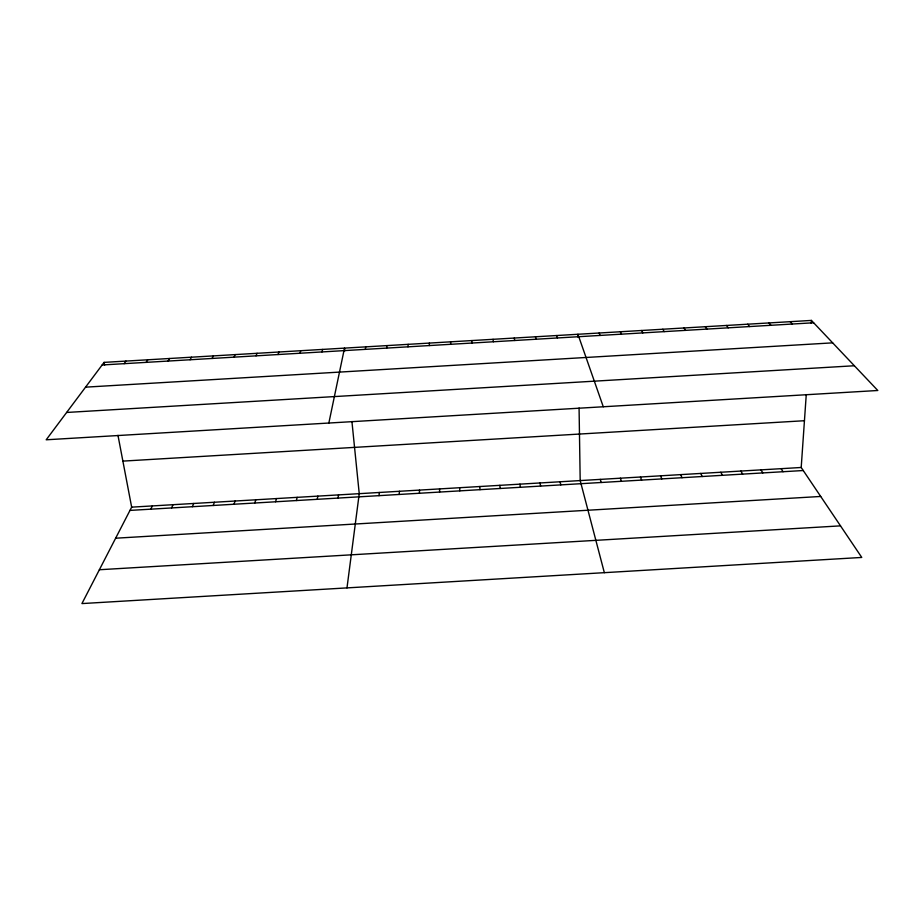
<?xml version="1.0" encoding="UTF-8"?>
<svg xmlns="http://www.w3.org/2000/svg" width="924" height="924" viewBox="0 0 924 924"><rect width="100%" height="100%" fill="white"/><g stroke="black" fill="none" stroke-linecap="round" stroke-linejoin="round"><path stroke-width="1.39" d="M429.348 345.564L429.371 343.081M419.415 493.266L419.496 490.09M408.004 346.835L408.154 344.34M399.214 494.456L399.411 491.279M117.972 435.354L131.658 507.149L81.924 603.58L861.769 557.438L801.2 467.486L806.259 394.56M811.214 323.25L811.411 320.42L104.077 362.381L46.2 439.789L877.8 390.494L811.411 320.42M379.013 495.657L379.325 492.48M386.659 348.094L386.937 345.599M346.985 587.895L359.24 493.67L351.928 421.494M365.315 349.364L365.719 346.858M338.011 498.082L338.542 494.894M317.209 499.318L317.856 496.119M328.852 423.042L344.502 348.117L344.779 350.912M296.396 500.554L297.158 497.343M321.991 351.928L322.638 349.411M275.595 501.778L276.472 498.567M254.793 503.014L255.786 499.792M300 353.234L300.785 350.704M233.991 504.25L235.089 501.016M278.008 354.539L278.921 352.009M213.178 505.486L214.403 502.24M256.029 355.844L257.068 353.303M192.377 506.71L193.717 503.464M171.575 507.946L173.031 504.7M234.038 357.149L235.204 354.597M150.774 509.182L152.345 505.925M212.046 358.454L213.352 355.902M190.067 359.759L191.487 357.195M168.087 361.065L169.635 358.489M146.096 362.37L147.782 359.783M124.116 363.675L125.93 361.088M102.137 364.98L813.64 322.765M85.551 387.156L832.663 342.85M66.632 412.462L854.354 365.754M122.88 461.111L804.446 420.72M131.658 507.149L801.2 467.486M129.972 510.406L803.245 470.524M115.639 538.207L820.708 496.454M99.376 569.738L840.505 525.86M790.182 321.679L792.284 324.035M768.953 322.938L770.928 325.306M747.724 324.197L749.583 326.565M726.507 325.456L728.227 327.835M705.278 326.715L706.872 329.106M781.103 468.676L783.044 471.725M684.049 327.974L685.527 330.365M761.006 469.866L762.831 472.926M662.82 329.233L664.171 331.635M740.921 471.055L742.63 474.116M720.824 472.245L722.429 475.317M641.602 330.492L642.827 332.906M700.727 473.434L702.217 476.518M620.374 331.751L621.471 334.165M680.641 474.624L682.016 477.708M660.544 475.814L661.815 478.909M599.145 333.01L600.126 335.435M640.459 477.003L641.614 480.099M603.28 406.768L577.927 334.269L577.974 337.087M620.362 478.193L621.413 481.3M600.277 479.383L601.212 482.501M556.698 335.528L557.426 337.965M604.342 572.672L580.191 480.572L579.071 408.027M535.481 336.786L536.082 339.235M560.094 481.762L560.799 484.892M514.252 338.045L514.737 340.494M540.009 482.952L540.609 486.082M104.077 362.381L104.608 365.165M519.923 484.141L520.408 487.283M493.035 339.304L493.381 341.764M499.838 485.331L500.207 488.484M471.817 340.563L472.037 343.035M479.752 486.521L480.006 489.674M459.667 487.71L459.806 490.875M450.589 341.822L450.693 344.294M439.581 488.9L439.605 492.065"/></g></svg>
